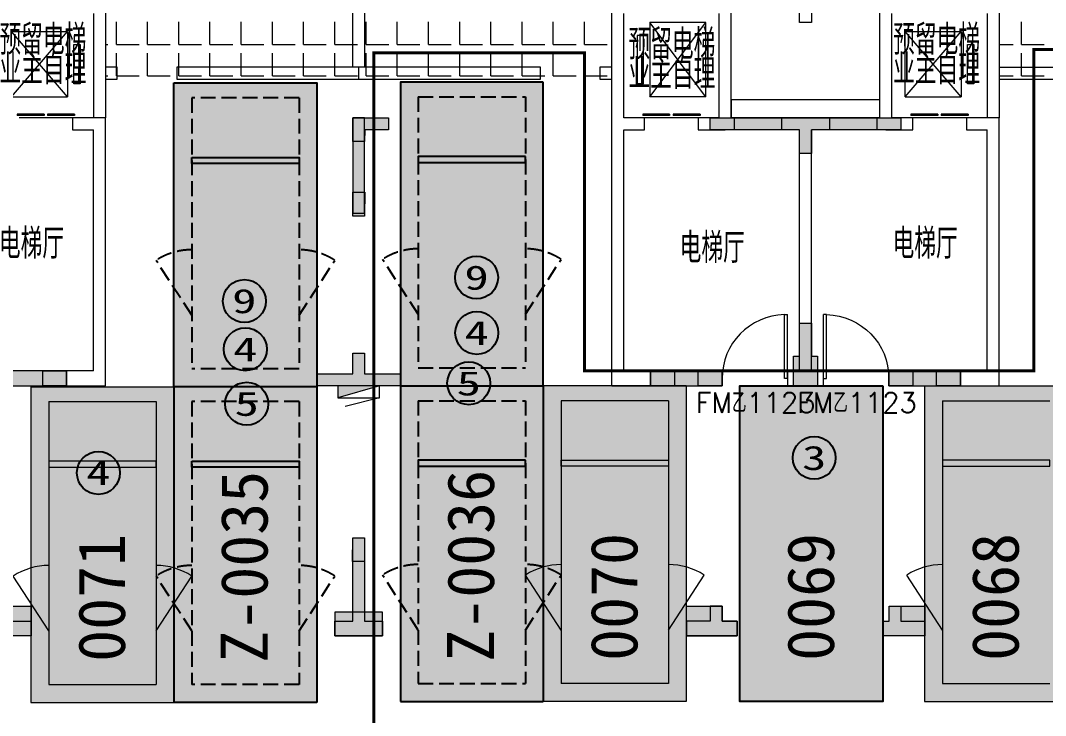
# Model space of a CAD drawing. Extents: x -264757 to 1033689, y 4049843 to 4347093.
# Drawn here: x -24865 to -7661, y 4272573 to 4284241 of the extents above; entities that cross this region are included whole.
import ezdxf
from ezdxf.enums import TextEntityAlignment as Align

# ---------------------------------------------------------------- set-up
doc = ezdxf.new("R2010")
doc.units = 0
doc.header["$LTSCALE"] = 1000
doc.header["$MEASUREMENT"] = 0
doc.linetypes.add('AX-01DK-PB01$1$A-001-车位参照B1$0$A-001-车位参照B1$0$A-001-车位参照B1$0$A-H4-001-基本图形$0$A-001-车位B1$0$DASH', pattern=[0.35, 0.25, -0.1])
doc.linetypes.add('DASH', pattern=[0.35, 0.25, -0.1])
doc.layers.add('AX-01DK-PB01$0$AX-001DK-01-PB01-02$0$A-3-WinF(Text)', color=8, linetype='Continuous', plot=False)
for name, color, linetype in [('不利因素1-紧邻消火栓', 7, 'Continuous'), ('不利因素3-紧邻房间出入口', 7, 'Continuous'), ('不利因素4-紧邻行车坡道', 7, 'Continuous'), ('不利因素5-单面靠墙', 7, 'Continuous'), ('不可售车位', 255, 'Continuous'), ('子母车位', 7, 'Continuous'), ('普通车位', 7, 'Continuous')]:
    doc.layers.add(name, color=color, linetype=linetype)
doc.layers.add('无关图层', color=8, linetype='Continuous', lineweight=0)
doc.layers.add('车位归属楼栋范围线', color=7, linetype='Continuous', true_color=0x19e6c7)
doc.styles.add('AX-01DK-PB01$0$AX-001DK-01-PB01-02$0$_TCH_WINDOW', font='SIMPLEX', dxfattribs={"bigfont": 'GBCBIG'})
doc.styles.add('AX-01DK-PB01$0$Standard', font='gbenor.shx', dxfattribs={"bigfont": 'gbcbig.shx'})
doc.styles.add('AX-ACK-BIANH1$0$黑体', font='simhei.ttf')
doc.styles.add('SX-ACK-PB01-WNC-ALL$0$黑体', font='simhei.ttf')
doc.styles.add('黑体', font='simhei.ttf')

# ---------------------------------------------------------------- blocks, each defined once
blk = doc.blocks.new('20200722.21175556')
at = {"layer": '不利因素1-紧邻消火栓', "true_color": 0x3c6a45}
h = blk.add_hatch(color=97, dxfattribs=at)
h.dxf.hatch_style = 1
edge = h.paths.add_edge_path()
edge.add_arc((360, 360), 360, 0, 360)
at = {"layer": '不利因素1-紧邻消火栓'}
blk.add_circle((360, 360), 360, dxfattribs=at)
at = {"layer": '不利因素1-紧邻消火栓', "style": '黑体', "width": 1.390625}
blk.add_text('9', height=407, dxfattribs=at).set_placement((156, 156), (564, 156), align=Align.FIT)
blk = doc.blocks.new('SX-ACK-PB01-WNC-ALL$0$20200722.21182536')
at = {"layer": '不利因素3-紧邻房间出入口', "true_color": 0xe4d218}
h = blk.add_hatch(color=52, dxfattribs=at)
h.dxf.hatch_style = 1
edge = h.paths.add_edge_path()
edge.add_arc((360, 360), 360, 0, 360)
at = {"layer": '不利因素3-紧邻房间出入口'}
blk.add_circle((360, 360), 360, dxfattribs=at)
at = {"layer": '不利因素3-紧邻房间出入口', "style": 'SX-ACK-PB01-WNC-ALL$0$黑体', "width": 1.390625}
blk.add_text('3', height=407, dxfattribs=at).set_placement((156, 156), (564, 156), align=Align.FIT)
blk = doc.blocks.new('20200722.21182971')
at = {"layer": '不利因素4-紧邻行车坡道', "true_color": 0x9591ce}
h = blk.add_hatch(color=193, dxfattribs=at)
h.dxf.hatch_style = 1
edge = h.paths.add_edge_path()
edge.add_arc((360, 360), 360, 0, 360)
at = {"layer": '不利因素4-紧邻行车坡道'}
blk.add_circle((360, 360), 360, dxfattribs=at)
at = {"layer": '不利因素4-紧邻行车坡道', "style": '黑体', "width": 1.390625}
blk.add_text('4', height=407, dxfattribs=at).set_placement((156, 156), (564, 156), align=Align.FIT)
blk = doc.blocks.new('SX-ACK-PB01-WNC-ALL$0$20200722.21183209')
at = {"layer": '不利因素5-单面靠墙', "true_color": 0x6d711d}
h = blk.add_hatch(color=66, dxfattribs=at)
h.dxf.hatch_style = 1
edge = h.paths.add_edge_path()
edge.add_arc((360, 360), 360, 0, 360)
at = {"layer": '不利因素5-单面靠墙'}
blk.add_circle((360, 360), 360, dxfattribs=at)
at = {"layer": '不利因素5-单面靠墙', "style": 'SX-ACK-PB01-WNC-ALL$0$黑体', "width": 1.390625}
blk.add_text('5', height=407, dxfattribs=at).set_placement((156, 156), (564, 156), align=Align.FIT)
blk = doc.blocks.new('销控车位')
at = {"layer": '不可售车位', "true_color": 0x757b8a}
h = blk.add_hatch(color=8, dxfattribs=at)
h.dxf.hatch_style = 1
h.paths.add_polyline_path([(2400, 0), (2400, -5300), (0, -5300), (0, 0)])
at = {"layer": '不可售车位', "color": 8, "true_color": 0x757b8a}
blk.add_lwpolyline([(2400, 0), (2400, -5300), (0, -5300), (0, 0)], close=True, dxfattribs=at)
blk = doc.blocks.new('AX-01DK-PB01$0$AX-001DK-01-PP01$0$AX-001DK-01-PP01$0$$DORLIB2D$00000127')
at = {"layer": '无关图层'}
for points in [[(-0.533, 0.795), (-0.533, 0.69)], [(-0.033, 0.795), (-0.533, 0.795)], [(-0.033, 0.795), (-0.033, 0.69)], [(0.533, 0.795), (0.033, 0.795)], [(0.033, 0.795), (0.033, 0.69)], [(0.533, 0.795), (0.533, 0.69)], [(-0.033, 0.69), (-0.533, 0.69)], [(0.533, 0.69), (0.033, 0.69)], [(0.5, 0.5), (-0.5, 0.5)]]:
    blk.add_lwpolyline(points, dxfattribs=at)
blk = doc.blocks.new('AX-01DK-PB01$0$$DorLib2D$00000001')
at = {"layer": '无关图层'}
for p, q in [((0.45, 0.975), (0.5, 0.975)), ((0.45, 0), (0.45, 0.975)), ((0.5, 0), (0.5, 0.975)), ((0.5, 0), (0.45, 0))]:
    blk.add_line(p, q, dxfattribs=at)
at = {"layer": '无关图层', "lineweight": 13}
blk.add_arc((0.475, 0), 0.975, 91.4693, 180, dxfattribs=at)
blk = doc.blocks.new('PX-03CK-XHS$1$$TWTSYS$00000508')
at = {"layer": '无关图层'}
for p, q in [((-0.5, 0.5), (0.324, 1.224)), ((-0.5, 0.5), (-0.5, -0.5)), ((-0.5, -0.5), (0.5, 0.5)), ((0.5, 0.5), (-0.5, 0.5)), ((0.5, -0.5), (0.5, 0.5)), ((-0.5, -0.5), (0.5, -0.5))]:
    blk.add_line(p, q, dxfattribs=at)
blk.add_solid([(0.5, -0.5), (0.5, 0.5), (-0.5, -0.5)], dxfattribs=at)
blk = doc.blocks.new('A$C7e5eb487')
at = {"layer": '普通车位', "true_color": 0xf18f8e}
h = blk.add_hatch(color=11, dxfattribs=at)
h.dxf.hatch_style = 1
h.paths.add_polyline_path([(2400, 0), (2400, -5300), (0, -5300), (0, 0)])
blk = doc.blocks.new('A$C741380cb')
at = {"layer": '子母车位', "true_color": 0x0617f9}
h = blk.add_hatch(color=5, dxfattribs=at)
h.dxf.hatch_style = 1
h.paths.add_polyline_path([(2400, 0), (2400, -10400), (0, -10400), (0, 0)])

msp = doc.modelspace()

# ---------------------------------------------------------------- hatches: boundary and pattern name
at = {"layer": '无关图层'}
for points in [[(-18688.5, 4282608), (-18688.5, 4282408), (-19088.2, 4282408), (-19088.4, 4282208), (-19289.4, 4282208), (-19289.1, 4282608)], [(-13287.5, 4282607.5), (-12887.3, 4282608), (-12887.3, 4282407), (-13287.5, 4282406.4)], [(-11286.8, 4282608), (-11286.8, 4282408), (-11586.9, 4282408), (-11587.1, 4282008), (-11788.2, 4282008), (-11787.5, 4282408), (-12087.9, 4282408), (-12087.9, 4282608)], [(-10487.7, 4282607.5), (-10087.5, 4282608), (-10087.5, 4282407), (-10487.7, 4282406.4)], [(-19088.3, 4281358), (-19088.7, 4280958), (-19289.7, 4280958), (-19289.4, 4281358)], [(-11888.5, 4278608), (-11788.5, 4278608), (-11788.5, 4279158), (-11588.5, 4279158), (-11588.5, 4278608), (-11488.5, 4278608), (-11488.5, 4278108), (-11888.5, 4278108)], [(-19889.1, 4278308), (-19289.1, 4278308), (-19289.1, 4278658), (-19089.1, 4278658), (-19089.1, 4278308), (-18489.1, 4278308), (-18489.1, 4278108), (-19889.1, 4278108)], [(-24490.2, 4278358), (-24090.2, 4278358.6), (-24090.2, 4278107.5), (-24490.2, 4278107)], [(-14289.2, 4278358), (-13889.2, 4278358.6), (-13889.2, 4278107.5), (-14289.2, 4278107)], [(-13488.5, 4278358), (-13088.5, 4278358.6), (-13088.5, 4278107.5), (-13488.5, 4278107)], [(-10289.2, 4278358), (-9889.2, 4278358.6), (-9889.2, 4278107.5), (-10289.2, 4278107)], [(-9488.5, 4278358), (-9088.5, 4278358.6), (-9088.5, 4278107.5), (-9488.5, 4278107)], [(-19088.7, 4275558), (-19089, 4275158), (-19290.1, 4275158), (-19289.7, 4275558)], [(-25288.1, 4274408), (-24688.1, 4274408), (-24688.1, 4273908), (-25288.1, 4273908), (-25388.1, 4273908), (-25387.9, 4274158), (-25288.1, 4274158)], [(-18789.4, 4274309), (-19589.6, 4274309), (-19589.6, 4273909), (-18789.4, 4273909)], [(-13687.9, 4274408), (-13087.9, 4274408), (-13087.9, 4274158), (-12837.5, 4274158), (-12837.5, 4273908), (-13687.9, 4273908)], [(-10287.5, 4274408), (-9687.5, 4274408), (-9687.5, 4273908), (-10287.5, 4273908), (-10387.5, 4273908), (-10387.3, 4274158), (-10287.5, 4274158)]]:
    msp.add_hatch(color=256, dxfattribs=at).paths.add_polyline_path(points)
h = msp.add_hatch(color=256, dxfattribs=at)
h.dxf.hatch_style = 1
h.paths.add_polyline_path([(-19289.2, 4281008), (-19089.2, 4281008), (-19089.2, 4282608), (-19289.2, 4282608)])
h = msp.add_hatch(color=256, dxfattribs=at)
h.dxf.hatch_style = 1
h.paths.add_polyline_path([(-13288.9, 4282608), (-10088.9, 4282608), (-10088.9, 4282408), (-11588.9, 4282408), (-11588.9, 4282008), (-11788.9, 4282008), (-11788.9, 4282408), (-13288.9, 4282408)])
h = msp.add_hatch(color=256, dxfattribs=at)
h.dxf.hatch_style = 1
h.paths.add_polyline_path([(-19889.2, 4278308), (-19289.2, 4278308), (-19289.2, 4278658), (-19089.2, 4278658), (-19089.2, 4278308), (-18489.2, 4278308), (-18489.2, 4278108), (-19889.2, 4278108)])
h = msp.add_hatch(color=256, dxfattribs=at)
h.dxf.hatch_style = 1
h.paths.add_polyline_path([(-24090.6, 4278358.6), (-25291, 4278358.6), (-25291, 4278107), (-24090.6, 4278107)])
h = msp.add_hatch(color=256, dxfattribs=at)
h.dxf.hatch_style = 1
h.paths.add_polyline_path([(-13088.8, 4278358.6), (-14289.2, 4278358.6), (-14289.2, 4278107), (-13088.8, 4278107)])
h = msp.add_hatch(color=256, dxfattribs=at)
h.dxf.hatch_style = 1
h.paths.add_polyline_path([(-9088.8, 4278358.6), (-10289.2, 4278358.6), (-10289.2, 4278107), (-9088.8, 4278107)])
h = msp.add_hatch(color=256, dxfattribs=at)
h.dxf.hatch_style = 1
h.paths.add_polyline_path([(-19589.1, 4274158), (-19289.1, 4274158), (-19289.1, 4275558), (-19089.1, 4275558), (-19089.1, 4274158), (-18789.1, 4274158), (-18789.1, 4273908), (-19589.1, 4273908)])
h = msp.add_hatch(color=256, dxfattribs=at)
h.dxf.hatch_style = 1
h.paths.add_polyline_path([(-25388.1, 4273908), (-25388.1, 4274158), (-25288.1, 4274158), (-25288.1, 4274408), (-25088.1, 4274408), (-25088.1, 4274158), (-24688.1, 4274158), (-24688.1, 4273908), (-25088.1, 4273908)])
h = msp.add_hatch(color=256, dxfattribs=at)
h.dxf.hatch_style = 1
h.paths.add_polyline_path([(-12837.5, 4273908), (-12837.5, 4274158), (-13087.5, 4274158), (-13087.5, 4274408), (-13287.5, 4274408), (-13287.5, 4274158), (-13687.5, 4274158), (-13687.5, 4273908), (-13287.5, 4273908)])
h = msp.add_hatch(color=256, dxfattribs=at)
h.dxf.hatch_style = 1
h.paths.add_polyline_path([(-10387.5, 4273908), (-10387.5, 4274158), (-10287.5, 4274158), (-10287.5, 4274408), (-10087.5, 4274408), (-10087.5, 4274158), (-9687.5, 4274158), (-9687.5, 4273908), (-10087.5, 4273908)])

# ---------------------------------------------------------------- linework, layer by layer
at = {"layer": '子母车位', "color": 8, "linetype": 'AX-01DK-PB01$1$A-001-车位参照B1$0$A-001-车位参照B1$0$A-001-车位参照B1$0$A-H4-001-基本图形$0$A-001-车位B1$0$DASH'}
for p, q in [((-20189.6, 4282941.8), (-21989.6, 4282941.8)), ((-21989.6, 4282941.8), (-21989.6, 4278391.8, 0)), ((-20189.6, 4282941.8), (-20189.6, 4278391.8, 0)), ((-18189.6, 4282958), (-16389.6, 4282958)), ((-18189.6, 4282958), (-18189.6, 4278408, 0)), ((-16389.6, 4282958), (-16389.6, 4278408, 0)), ((-20189.6, 4278391.8, 0), (-21989.6, 4278391.8, 0)), ((-18189.6, 4278408, 0), (-16389.6, 4278408, 0)), ((-20189.6, 4277841.8, 0), (-21989.6, 4277841.8, 0)), ((-21989.6, 4277841.8, 0), (-21989.6, 4273091.8)), ((-20189.6, 4277841.8, 0), (-20189.6, 4273091.8)), ((-18189.6, 4277858, 0), (-16389.6, 4277858, 0)), ((-18189.6, 4277858, 0), (-18189.6, 4273108)), ((-16389.6, 4277858, 0), (-16389.6, 4273108)), ((-20189.6, 4273091.8), (-21989.6, 4273091.8)), ((-18189.6, 4273108), (-16389.6, 4273108))]:
    msp.add_line(p, q, dxfattribs=at)
at = {"layer": '子母车位', "color": 83}
for p, q in [((-22289.6, 4278091.8, 0), (-22289.6, 4272791.8)), ((-19889.6, 4278091.8, 0), (-22289.6, 4278091.8, 0)), ((-19889.6, 4278091.8, 0), (-19889.6, 4272791.8)), ((-18489.6, 4278108, 0), (-18489.6, 4272808)), ((-18489.6, 4278108, 0), (-16089.6, 4278108, 0)), ((-16089.6, 4278108, 0), (-16089.6, 4272808)), ((-19889.6, 4272791.8), (-22289.6, 4272791.8)), ((-18489.6, 4272808), (-16089.6, 4272808))]:
    msp.add_line(p, q, dxfattribs=at)
for points in [[(-22289.6, 4283191.8), (-19889.6, 4283191.7), (-19889.6, 4278091.7), (-22289.6, 4278091.8)], [(-16089.6, 4283208), (-18489.6, 4283208), (-18489.6, 4278108), (-16089.6, 4278108)]]:
    msp.add_lwpolyline(points, close=True, dxfattribs=at)
at = {"layer": '子母车位'}
for points in [[(-21989.6, 4281941.8), (-20189.6, 4281941.8), (-20189.6, 4281841.8), (-21989.6, 4281841.8)], [(-16389.6, 4281958), (-18189.6, 4281958), (-18189.6, 4281858), (-16389.6, 4281858)]]:
    msp.add_lwpolyline(points, close=True, dxfattribs=at)
at = {"layer": '子母车位', "linetype": 'AX-01DK-PB01$1$A-001-车位参照B1$0$A-001-车位参照B1$0$A-001-车位参照B1$0$A-H4-001-基本图形$0$A-001-车位B1$0$DASH'}
for points in [[(-21989.6, 4279291.8), (-22589.6, 4280213.7)], [(-20189.6, 4279291.8), (-19589.6, 4280213.7)], [(-18189.6, 4279308), (-18789.6, 4280230)], [(-16389.6, 4279308), (-15789.6, 4280230)]]:
    msp.add_lwpolyline(points, dxfattribs=at)
at = {"layer": '子母车位', "elevation": 0}
for points in [[(-21989.6, 4276841.8), (-20189.6, 4276841.8), (-20189.6, 4276741.8), (-21989.6, 4276741.8)], [(-16389.6, 4276858), (-18189.6, 4276858), (-18189.6, 4276758), (-16389.6, 4276758)]]:
    msp.add_lwpolyline(points, close=True, dxfattribs=at)
at = {"layer": '子母车位', "linetype": 'AX-01DK-PB01$1$A-001-车位参照B1$0$A-001-车位参照B1$0$A-001-车位参照B1$0$A-H4-001-基本图形$0$A-001-车位B1$0$DASH', "elevation": 0}
for points in [[(-21989.6, 4273991.8), (-22589.6, 4274913.7)], [(-20189.6, 4273991.8), (-19589.6, 4274913.7)], [(-18189.6, 4274008), (-18789.6, 4274930)], [(-16389.6, 4274008), (-15789.6, 4274930)]]:
    msp.add_lwpolyline(points, dxfattribs=at)
at = {"layer": '子母车位', "linetype": 'AX-01DK-PB01$1$A-001-车位参照B1$0$A-001-车位参照B1$0$A-001-车位参照B1$0$A-H4-001-基本图形$0$A-001-车位B1$0$DASH'}
for centre, start, end in [((-21989.6, 4279291.8, 0), 90, 123.05573), ((-20189.6, 4279291.8, 0), 56.94427, 90), ((-18189.6, 4279308, 0), 90, 123.05573), ((-16389.6, 4279308, 0), 56.94427, 90), ((-21989.6, 4273991.8), 90, 123.05573), ((-20189.6, 4273991.8), 56.94427, 90), ((-18189.6, 4274008), 90, 123.05573), ((-16389.6, 4274008), 56.94427, 90)]:
    msp.add_arc(centre, 1100, start, end, dxfattribs=at)
at = {"layer": '无关图层'}
for p, q in [((-19290, 4285858), (-19290, 4283458)), ((-19090, 4285858), (-19090, 4283458)), ((-23439.2, 4284457), (-23439.2, 4282607)), ((-14939.6, 4282507), (-14939.6, 4284457)), ((-12939.6, 4282607), (-12939.6, 4284457)), ((-10439.6, 4282607), (-10439.6, 4284457)), ((-8439.2, 4284457), (-8439.2, 4282607)), ((-23639.2, 4284357), (-23639.2, 4282607)), ((-14739.6, 4282607), (-14739.6, 4284357)), ((-13139.6, 4282607), (-13139.6, 4284357)), ((-10239.6, 4282607), (-10239.6, 4284357)), ((-8639.2, 4284357), (-8639.2, 4282607)), ((-23256.1, 4283835.5), (-23256.1, 4284216.5)), ((-22732.2, 4283835.5), (-22732.2, 4284216.5)), ((-22208.4, 4283835.5), (-22208.4, 4284216.5)), ((-21684.5, 4283835.5), (-21684.5, 4284216.5)), ((-21160.6, 4283835.5), (-21160.6, 4284216.5)), ((-20636.7, 4283835.5), (-20636.7, 4284216.5)), ((-20112.9, 4283835.5), (-20112.9, 4284216.5)), ((-19589, 4283835.5), (-19589, 4284216.5)), ((-19065.1, 4283835.5), (-19065.1, 4284216.5)), ((-18541.2, 4283835.5), (-18541.2, 4284216.5)), ((-18017.4, 4283835.5), (-18017.4, 4284216.5)), ((-17493.5, 4283835.5), (-17493.5, 4284216.5)), ((-16969.6, 4283835.5), (-16969.6, 4284216.5)), ((-16445.7, 4283835.5), (-16445.7, 4284216.5)), ((-15921.9, 4283835.5), (-15921.9, 4284216.5)), ((-15398, 4283835.5), (-15398, 4284216.5)), ((-13364.6, 4284207), (-14304.6, 4284207)), ((-14304.6, 4284207), (-14304.6, 4282957)), ((-14304.6, 4282957), (-13364.6, 4284207)), ((-13364.6, 4282957), (-14304.6, 4284207)), ((-13364.6, 4282957), (-13364.6, 4284207)), ((-8063.7, 4283835.5), (-8063.7, 4284216.5)), ((-25014.6, 4284057), (-24074.6, 4284057)), ((-24074.6, 4282957), (-25014.6, 4284057)), ((-25014.6, 4282957), (-24074.6, 4284057)), ((-24074.6, 4284057), (-24074.6, 4282957)), ((-14409.6, 4283987), (-14514.6, 4283987)), ((-14514.6, 4283987), (-14514.6, 4283177)), ((-14409.6, 4283177), (-14409.6, 4283987)), ((-10014.6, 4282957), (-10014.6, 4284057)), ((-10014.6, 4284057), (-9074.6, 4284057)), ((-9074.6, 4282957), (-10014.6, 4284057)), ((-10014.6, 4282957), (-9074.6, 4284057)), ((-9074.6, 4284057), (-9074.6, 4282957)), ((-23969.6, 4283177), (-23969.6, 4283837)), ((-23969.6, 4283837), (-23864.6, 4283837)), ((-23864.6, 4283837), (-23864.6, 4283177)), ((-23439.2, 4283835.5), (-23399, 4283835.5)), ((-23256.1, 4283835.5), (-22875.1, 4283835.5)), ((-22732.2, 4283835.5), (-22351.2, 4283835.5)), ((-22208.4, 4283835.5), (-21827.4, 4283835.5)), ((-21684.5, 4283835.5), (-21303.5, 4283835.5)), ((-21160.6, 4283835.5), (-20779.6, 4283835.5)), ((-20636.7, 4283835.5), (-20255.7, 4283835.5)), ((-20112.9, 4283835.5), (-19731.9, 4283835.5)), ((-19589, 4283835.5), (-19208, 4283835.5)), ((-19065.1, 4283835.5), (-18684.1, 4283835.5)), ((-18541.2, 4283835.5), (-18160.2, 4283835.5)), ((-18017.4, 4283835.5), (-17636.4, 4283835.5)), ((-17493.5, 4283835.5), (-17112.5, 4283835.5)), ((-16969.6, 4283835.5), (-16588.6, 4283835.5)), ((-16445.7, 4283835.5), (-16064.7, 4283835.5)), ((-15921.9, 4283835.5), (-15540.9, 4283835.5)), ((-15398, 4283835.5), (-15017, 4283835.5)), ((-8969.6, 4283177), (-8969.6, 4283837)), ((-8969.6, 4283837), (-8864.6, 4283837)), ((-8864.6, 4283837), (-8864.6, 4283177)), ((-8439.2, 4283835.5), (-8206.6, 4283835.5)), ((-8063.7, 4283835.5), (-7682.7, 4283835.5)), ((-23256.1, 4283311.6), (-23256.1, 4283692.6)), ((-22732.2, 4283311.6), (-22732.2, 4283692.6)), ((-22208.4, 4283311.6), (-22208.4, 4283692.6)), ((-21684.5, 4283311.6), (-21684.5, 4283692.6)), ((-21160.6, 4283311.6), (-21160.6, 4283692.6)), ((-20636.7, 4283311.6), (-20636.7, 4283692.6)), ((-20112.9, 4283311.6), (-20112.9, 4283692.6)), ((-19589, 4283311.6), (-19589, 4283692.6)), ((-19065.1, 4283311.6), (-19065.1, 4283692.6)), ((-18541.2, 4283311.6), (-18541.2, 4283692.6)), ((-18017.4, 4283311.6), (-18017.4, 4283692.6)), ((-17493.5, 4283311.6), (-17493.5, 4283692.6)), ((-16969.6, 4283311.6), (-16969.6, 4283692.6)), ((-16445.7, 4283311.6), (-16445.7, 4283692.6)), ((-15921.9, 4283311.6), (-15921.9, 4283692.6)), ((-15398, 4283311.6), (-15398, 4283692.6)), ((-8063.7, 4283311.6), (-8063.7, 4283692.6)), ((-23240.3, 4283458), (-23440.3, 4283458)), ((-23440.3, 4283458), (-23440.3, 4283258)), ((-23240.3, 4283258), (-23240.3, 4283458)), ((-19190, 4283458), (-22240.3, 4283458)), ((-22240.3, 4283458), (-22240.3, 4283258)), ((-16139.6, 4283458), (-19190, 4283458)), ((-19190, 4283458), (-19190, 4283258)), ((-16139.6, 4283258), (-16139.6, 4283458)), ((-14939.2, 4283458), (-15139.6, 4283458)), ((-15139.6, 4283458), (-15139.6, 4283258)), ((-14939.2, 4283258), (-14939.2, 4283458)), ((-8439.2, 4283458), (-4188.5, 4283458)), ((-8439.2, 4283458), (-8439.2, 4283258)), ((-23440.3, 4283258), (-23240.3, 4283258)), ((-23439.2, 4283311.6), (-23399, 4283311.6)), ((-23256.1, 4283311.6), (-22875.1, 4283311.6)), ((-22732.2, 4283311.6), (-22351.2, 4283311.6)), ((-22240.3, 4283258), (-19190, 4283258)), ((-22208.4, 4283311.6), (-21827.4, 4283311.6)), ((-21684.5, 4283311.6), (-21303.5, 4283311.6)), ((-21160.6, 4283311.6), (-20779.6, 4283311.6)), ((-20636.7, 4283311.6), (-20255.7, 4283311.6)), ((-20112.9, 4283311.6), (-19731.9, 4283311.6)), ((-19589, 4283311.6), (-19208, 4283311.6)), ((-19190, 4283258), (-16139.6, 4283258)), ((-19065.1, 4283311.6), (-18684.1, 4283311.6)), ((-18541.2, 4283311.6), (-18160.2, 4283311.6)), ((-18017.4, 4283311.6), (-17636.4, 4283311.6)), ((-17493.5, 4283311.6), (-17112.5, 4283311.6)), ((-16969.6, 4283311.6), (-16588.6, 4283311.6)), ((-16445.7, 4283311.6), (-16064.7, 4283311.6)), ((-15921.9, 4283311.6), (-15540.9, 4283311.6)), ((-15398, 4283311.6), (-15017, 4283311.6)), ((-15139.6, 4283258), (-14939.2, 4283258)), ((-8439.2, 4283311.6), (-8206.6, 4283311.6)), ((-8439.2, 4283258), (-4188.5, 4283258)), ((-8063.7, 4283311.6), (-7682.7, 4283311.6)), ((-23864.6, 4283177), (-23969.6, 4283177)), ((-14409.6, 4283177), (-14514.6, 4283177)), ((-8864.6, 4283177), (-8969.6, 4283177)), ((-23439.4, 4282607), (-23989.6, 4282607)), ((-23989.6, 4282607), (-23989.6, 4282407)), ((-23439.2, 4282607), (-23639.2, 4282607)), ((-23439.4, 4278107), (-23439.4, 4282607)), ((-14389.6, 4282607), (-14739.6, 4282607)), ((-14389.6, 4282407), (-14389.6, 4282607)), ((-13139.6, 4282607), (-13489.6, 4282607)), ((-13489.6, 4282607), (-13489.6, 4282407)), ((-11689.2, 4282607), (-12939.6, 4282607)), ((-10439.6, 4282607), (-11689.2, 4282607)), ((-9889.6, 4282607), (-10239.6, 4282607)), ((-9889.6, 4282407), (-9889.6, 4282607)), ((-8439.4, 4282607), (-8989.6, 4282607)), ((-8989.6, 4282607), (-8989.6, 4282407)), ((-8439.2, 4282607), (-8639.2, 4282607)), ((-8439.4, 4278107), (-8439.4, 4282607)), ((-23989.6, 4282407), (-23639.4, 4282407)), ((-23639.4, 4278357), (-23639.4, 4282407)), ((-14939.6, 4278107), (-14939.6, 4282507)), ((-14739.6, 4278357), (-14739.6, 4282407)), ((-14739.6, 4282407), (-14389.6, 4282407)), ((-13489.6, 4282407), (-13039.6, 4282407)), ((-11789.2, 4282407), (-13039.6, 4282407)), ((-11789.2, 4278357), (-11789.2, 4282407)), ((-10339.6, 4282407), (-11589.2, 4282407)), ((-11589.2, 4278357), (-11589.2, 4282407)), ((-10339.6, 4282407), (-9889.6, 4282407)), ((-8989.6, 4282407), (-8639.4, 4282407)), ((-8639.4, 4278357), (-8639.4, 4282407)), ((-23639.4, 4278357), (-25289.2, 4278357)), ((-13089.2, 4278357), (-14739.6, 4278357)), ((-13089.2, 4278107), (-13089.2, 4278357)), ((-11789.2, 4278357), (-11989.2, 4278357)), ((-11989.2, 4278357), (-11989.2, 4278107)), ((-11389.2, 4278357), (-11589.2, 4278357)), ((-11389.2, 4278107), (-11389.2, 4278357)), ((-8639.4, 4278357), (-10289.2, 4278357)), ((-10289.2, 4278357), (-10289.2, 4278107)), ((-25289.2, 4278107), (-23439.4, 4278107)), ((-24689.7, 4278091.8), (-24689.7, 4272791.8, 0)), ((-24689.7, 4278091.8), (-22289.7, 4278091.8)), ((-22289.7, 4278091.8), (-22289.7, 4272791.8, 0)), ((-16089.6, 4278108), (-16089.6, 4272808, 0)), ((-13689.6, 4278108), (-16089.6, 4278108)), ((-14939.6, 4278107), (-13089.2, 4278107)), ((-13689.6, 4278108), (-13689.6, 4272808, 0)), ((-11989.2, 4278107), (-11689.2, 4278107)), ((-11689.2, 4278107), (-11389.2, 4278107)), ((-10289.2, 4278107), (-8439.4, 4278107)), ((-9689.7, 4278108), (-9689.7, 4272808, 0)), ((-9689.7, 4278108), (-7289.7, 4278108)), ((-24389.7, 4277841.8), (-22589.7, 4277841.8)), ((-24389.7, 4277841.8), (-24389.7, 4273091.8, 0)), ((-22589.7, 4277841.8), (-22589.7, 4273091.8, 0)), ((-13989.6, 4277858), (-15789.6, 4277858)), ((-15789.6, 4277858), (-15789.6, 4273108, 0)), ((-13989.6, 4277858), (-13989.6, 4273108, 0)), ((-9389.7, 4277858), (-7589.7, 4277858)), ((-9389.7, 4277858), (-9389.7, 4273108, 0)), ((-15789.6, 4276858), (-13989.6, 4276858)), ((-15789.6, 4276758), (-15789.6, 4276858)), ((-13989.6, 4276758), (-15789.6, 4276758)), ((-13989.6, 4276858), (-13989.6, 4276758)), ((-15789.6, 4274008), (-16389.6, 4274930)), ((-13989.6, 4274008), (-13389.6, 4274930)), ((-24389.7, 4273091.8, 0), (-22589.7, 4273091.8, 0)), ((-13989.6, 4273108, 0), (-15789.6, 4273108, 0)), ((-9389.7, 4273108, 0), (-7589.7, 4273108, 0)), ((-24689.7, 4272791.8, 0), (-22289.7, 4272791.8, 0)), ((-13689.6, 4272808, 0), (-16089.6, 4272808, 0)), ((-9689.7, 4272808, 0), (-7289.7, 4272808, 0))]:
    msp.add_line(p, q, dxfattribs=at)
msp.add_lwpolyline([(-11039.6, 4288677, 0, 0, 0), (-11030.3, 4283824.8, 0, 0, 0), (-12331.9, 4283824.8, 0, 0, 0), (-12331.9, 4286475.9, 0, 120, 0), (-12331.9, 4286025.9, 0, 0, 0)], format="xyseb", dxfattribs=at)
for points in [[(-11789.6, 4288727), (-11589.6, 4288727), (-11589.6, 4284207), (-11789.6, 4284207), (-11789.6, 4288727)], [(-25014.6, 4282957), (-24074.6, 4282957)], [(-13364.6, 4282957), (-14304.6, 4282957)], [(-10439.6, 4282608), (-10439.6, 4282908), (-12939.6, 4282908), (-12939.6, 4282608), (-10439.6, 4282607), (-10439.6, 4282908)], [(-10014.6, 4282957), (-9074.6, 4282957)], [(-24389.7, 4273991.8), (-24989.7, 4274913.7)], [(-22589.7, 4273991.8), (-21989.7, 4274913.7)], [(-9389.7, 4274008), (-9989.7, 4274930)]]:
    msp.add_lwpolyline(points, dxfattribs=at)
for points in [[(-18688.5, 4282608), (-18688.5, 4282408), (-19088.2, 4282408), (-19088.4, 4282208), (-19289.4, 4282208), (-19289.1, 4282608)], [(-19289.2, 4281008), (-19089.2, 4281008), (-19089.2, 4282608), (-19289.2, 4282608)], [(-13288.9, 4282608), (-10088.9, 4282608), (-10088.9, 4282408), (-11588.9, 4282408), (-11588.9, 4282008), (-11788.9, 4282008), (-11788.9, 4282408), (-13288.9, 4282408)], [(-13287.5, 4282607.5), (-12887.3, 4282608), (-12887.3, 4282407), (-13287.5, 4282406.4)], [(-11286.8, 4282608), (-11286.8, 4282408), (-11586.9, 4282408), (-11587.1, 4282008), (-11788.2, 4282008), (-11787.5, 4282408), (-12087.9, 4282408), (-12087.9, 4282608)], [(-10487.7, 4282607.5), (-10087.5, 4282608), (-10087.5, 4282407), (-10487.7, 4282406.4)], [(-19088.3, 4281358), (-19088.7, 4280958), (-19289.7, 4280958), (-19289.4, 4281358)], [(-11888.5, 4278608), (-11788.5, 4278608), (-11788.5, 4279158), (-11588.5, 4279158), (-11588.5, 4278608), (-11488.5, 4278608), (-11488.5, 4278108), (-11888.5, 4278108)], [(-19889.2, 4278308), (-19289.2, 4278308), (-19289.2, 4278658), (-19089.2, 4278658), (-19089.2, 4278308), (-18489.2, 4278308), (-18489.2, 4278108), (-19889.2, 4278108)], [(-19889.1, 4278308), (-19289.1, 4278308), (-19289.1, 4278658), (-19089.1, 4278658), (-19089.1, 4278308), (-18489.1, 4278308), (-18489.1, 4278108), (-19889.1, 4278108)], [(-24090.6, 4278358.6), (-25291, 4278358.6), (-25291, 4278107), (-24090.6, 4278107)], [(-24490.2, 4278358), (-24090.2, 4278358.6), (-24090.2, 4278107.5), (-24490.2, 4278107)], [(-14289.2, 4278358), (-13889.2, 4278358.6), (-13889.2, 4278107.5), (-14289.2, 4278107)], [(-13088.8, 4278358.6), (-14289.2, 4278358.6), (-14289.2, 4278107), (-13088.8, 4278107)], [(-13488.5, 4278358), (-13088.5, 4278358.6), (-13088.5, 4278107.5), (-13488.5, 4278107)], [(-10289.2, 4278358), (-9889.2, 4278358.6), (-9889.2, 4278107.5), (-10289.2, 4278107)], [(-9088.8, 4278358.6), (-10289.2, 4278358.6), (-10289.2, 4278107), (-9088.8, 4278107)], [(-9488.5, 4278358), (-9088.5, 4278358.6), (-9088.5, 4278107.5), (-9488.5, 4278107)], [(-22589.7, 4276841.8), (-24389.7, 4276841.8), (-24389.7, 4276741.8), (-22589.7, 4276741.8)], [(-7589.7, 4276858), (-9389.7, 4276858), (-9389.7, 4276758), (-7589.7, 4276758)], [(-19589.1, 4274158), (-19289.1, 4274158), (-19289.1, 4275558), (-19089.1, 4275558), (-19089.1, 4274158), (-18789.1, 4274158), (-18789.1, 4273908), (-19589.1, 4273908)], [(-19088.7, 4275558), (-19089, 4275158), (-19290.1, 4275158), (-19289.7, 4275558)], [(-25388.1, 4273908), (-25388.1, 4274158), (-25288.1, 4274158), (-25288.1, 4274408), (-25088.1, 4274408), (-25088.1, 4274158), (-24688.1, 4274158), (-24688.1, 4273908), (-25088.1, 4273908)], [(-25288.1, 4274408), (-24688.1, 4274408), (-24688.1, 4273908), (-25288.1, 4273908), (-25388.1, 4273908), (-25387.9, 4274158), (-25288.1, 4274158)], [(-18789.4, 4274309), (-19589.6, 4274309), (-19589.6, 4273909), (-18789.4, 4273909)], [(-13687.9, 4274408), (-13087.9, 4274408), (-13087.9, 4274158), (-12837.5, 4274158), (-12837.5, 4273908), (-13687.9, 4273908)], [(-12837.5, 4273908), (-12837.5, 4274158), (-13087.5, 4274158), (-13087.5, 4274408), (-13287.5, 4274408), (-13287.5, 4274158), (-13687.5, 4274158), (-13687.5, 4273908), (-13287.5, 4273908)], [(-10387.5, 4273908), (-10387.5, 4274158), (-10287.5, 4274158), (-10287.5, 4274408), (-10087.5, 4274408), (-10087.5, 4274158), (-9687.5, 4274158), (-9687.5, 4273908), (-10087.5, 4273908)], [(-10287.5, 4274408), (-9687.5, 4274408), (-9687.5, 4273908), (-10287.5, 4273908), (-10387.5, 4273908), (-10387.3, 4274158), (-10287.5, 4274158)]]:
    msp.add_lwpolyline(points, close=True, dxfattribs=at)
for centre, start, end in [((-24389.7, 4273991.8, 0), 90, 123.05573), ((-22589.7, 4273991.8, 0), 56.94427, 90), ((-9389.7, 4274008, 0), 90, 123.05573)]:
    msp.add_arc(centre, 1100, start, end, dxfattribs=at)
for centre, major_axis, start_param, end_param in [((-15789.6, 4274008, 0), (-271.6, 1065.9), -0.2495268, 0.3274045), ((-13989.6, 4274008, 0), (363.8, 1038.1), -0.2398374, 0.3370939)]:
    msp.add_ellipse(centre, major_axis=major_axis, ratio=1, start_param=start_param, end_param=end_param, dxfattribs=at)
at = {"layer": '车位归属楼栋范围线', "linetype": 'DASH', "ltscale": 5, "const_width": 50}
msp.add_lwpolyline([(35013.3, 4256479.6), (35013.3, 4279146.3), (25697.9, 4279146.3), (25697.9, 4283626.7), (22333.7, 4283626.7), (22333.7, 4278358), (14811.8, 4278358), (14811.8, 4283730.4), (7462.8, 4283730.4), (7462.8, 4278357), (-173.2, 4278357), (-173.2, 4283752.5), (-3639.9, 4283752.5), (-7857.4, 4283752.5), (-7857.4, 4278357), (-15400.9, 4278357), (-15400.9, 4283696.7), (-18934.2, 4283696.7), (-18934.2, 4267370.4)], dxfattribs=at)

# ---------------------------------------------------------------- block references
at = {"layer": '不利因素1-紧邻消火栓'}
for p in [(-17570.2, 4279565.4), (-21467.7, 4279171.3)]:
    msp.add_blockref('20200722.21175556', p, dxfattribs=at)
at = {"layer": '不利因素3-紧邻房间出入口'}
msp.add_blockref('SX-ACK-PB01-WNC-ALL$0$20200722.21182536', (-11903.3, 4276538.3), dxfattribs=at)
at = {"layer": '不利因素4-紧邻行车坡道'}
for p in [(-17566.9, 4278635.9), (-21451.5, 4278360.8), (-23917.2, 4276285.3)]:
    msp.add_blockref('20200722.21182971', p, dxfattribs=at)
at = {"layer": '不利因素5-单面靠墙'}
for p in [(-17701, 4277790.2), (-21428.7, 4277447.4)]:
    msp.add_blockref('SX-ACK-PB01-WNC-ALL$0$20200722.21183209', p, dxfattribs=at)
at = {"layer": '不可售车位'}
msp.add_blockref('销控车位', (-12789.6, 4278108), dxfattribs=at)
at = {"layer": '子母车位', "extrusion": (0, 0, -1), "zscale": -1, "rotation": 180.0000000000001}
msp.add_blockref('A$C741380cb', (22289.6, 4272791.8), dxfattribs=at)
at = {"layer": '子母车位', "rotation": 180.0000000000001}
msp.add_blockref('A$C741380cb', (-16089.6, 4272808), dxfattribs=at)
at = {"layer": '无关图层'}
for name, p, xscale, yscale, zscale, rotation in [('AX-01DK-PB01$0$AX-001DK-01-PP01$0$AX-001DK-01-PP01$0$$DORLIB2D$00000127', (-24439.6, 4282507), -900, -200, 200, 179.9999999925303), ('AX-01DK-PB01$0$AX-001DK-01-PP01$0$AX-001DK-01-PP01$0$$DORLIB2D$00000127', (-13939.6, 4282507), 900, 200, 200, 7.174070222237814e-09), ('AX-01DK-PB01$0$AX-001DK-01-PP01$0$AX-001DK-01-PP01$0$$DORLIB2D$00000127', (-9439.6, 4282507), -900, -200, 200, 179.9999999925303), ('PX-03CK-XHS$1$$TWTSYS$00000508', (-19189.1, 4278008), 700, 200, 700, 180)]:
    msp.add_blockref(name, p, dxfattribs=dict(at, xscale=xscale, yscale=yscale, zscale=zscale, rotation=rotation))
ref = msp.add_blockref('AX-01DK-PB01$0$$DorLib2D$00000001', (-12539.2, 4278232), dxfattribs=dict(at, xscale=-1100, yscale=-1100, zscale=250, rotation=180.0000000004404))
ref.add_attrib('A', 'FM乙1123', (-13530.2, 4277656.9), dxfattribs={"layer": 'AX-01DK-PB01$0$AX-001DK-01-PB01-02$0$A-3-WinF(Text)', "height": 337.59, "style": 'AX-01DK-PB01$0$AX-001DK-01-PB01-02$0$_TCH_WINDOW'})
ref = msp.add_blockref('AX-01DK-PB01$0$$DorLib2D$00000001', (-10839.2, 4278232), dxfattribs=dict(at, xscale=1100, yscale=-1100, zscale=250, rotation=179.9999999995595))
ref.add_attrib('A', 'FM乙1123', (-11830.2, 4277657), dxfattribs={"layer": 'AX-01DK-PB01$0$AX-001DK-01-PB01-02$0$A-3-WinF(Text)', "height": 337.59, "rotation": 360, "style": 'AX-01DK-PB01$0$AX-001DK-01-PB01-02$0$_TCH_WINDOW'})
at = {"layer": '普通车位', "rotation": 180}
for p in [(-22289.7, 4272791.8, 0), (-7289.7, 4272808, 0)]:
    msp.add_blockref('A$C7e5eb487', p, dxfattribs=at)
at = {"layer": '普通车位', "extrusion": (0, 0, -1), "zscale": -0.9999999999999998, "rotation": 180}
msp.add_blockref('A$C7e5eb487', (16089.6, 4272808, 0), dxfattribs=at)

# ---------------------------------------------------------------- texts
at = {"layer": '无关图层', "style": 'AX-01DK-PB01$0$Standard'}
for s, p in [('预留电梯', (-25218, 4283665.8)), ('预留电梯', (-14661.3, 4283587.5)), ('预留电梯', (-10218, 4283665.8)), ('业主自理', (-25218, 4283171.4)), ('业主自理', (-14661.3, 4283093.1)), ('业主自理', (-10218, 4283171.4)), ('电梯厅', (-25228.2, 4280240.9)), ('电梯厅', (-13801.7, 4280170)), ('电梯厅', (-10228.2, 4280240.9))]:
    msp.add_text(s, height=506.38, dxfattribs=at).set_placement(p)
at = {"layer": '无关图层', "style": 'AX-ACK-BIANH1$0$黑体'}
for s, p in [('Z-0035', (-20716.8, 4273461.2)), ('Z-0036', (-16916.8, 4273477.5)), ('0071', (-23110.6, 4273474.5, 0)), ('0070', (-14510.5, 4273490.7, 0)), ('0069', (-11210.5, 4273490.7, 0)), ('0068', (-8110.6, 4273490.7, 0))]:
    msp.add_text(s, height=788.61, rotation=90, dxfattribs=at).set_placement(p)

doc.saveas('drawing.dxf')
